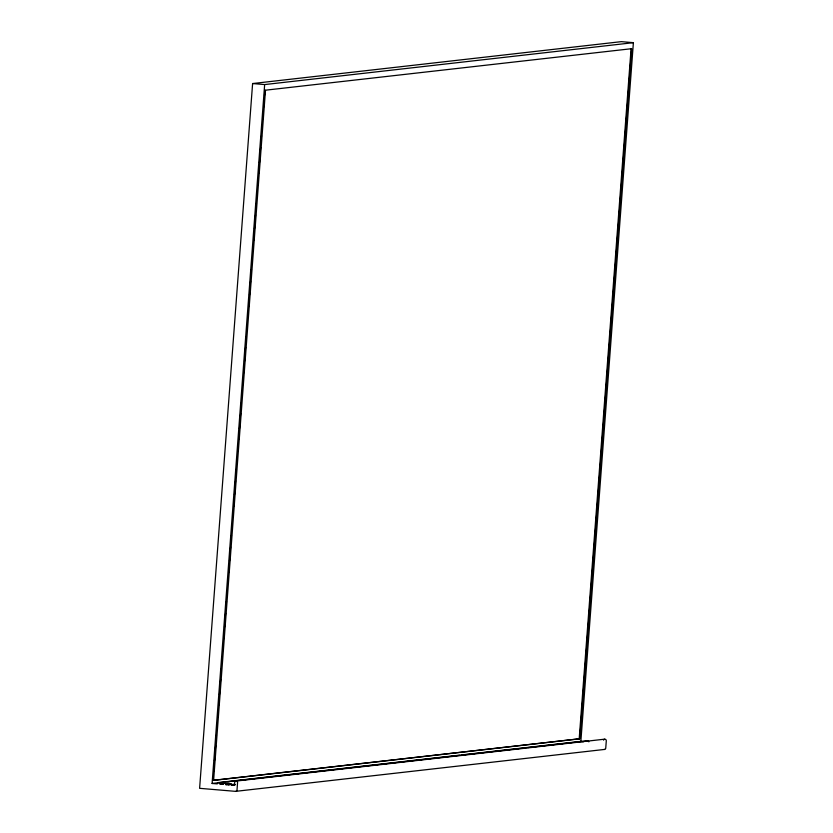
<?xml version="1.0" encoding="UTF-8"?>
<svg xmlns="http://www.w3.org/2000/svg" width="833" height="833" viewBox="0 0 833 833"><rect width="100%" height="100%" fill="white"/><g stroke="black" fill="none" stroke-linecap="round" stroke-linejoin="round"><path stroke-width="1.25" d="M633.392 42.67L621.345 41.65L252.607 83.55L199.608 788.32L235.468 791.35A1.479 1.437 83.5 0 0 237.009 790.007L237.561 782.666A1.479 1.437 83.5 0 0 236.239 781.073A1.479 1.437 83.5 0 0 234.698 782.416L234.479 785.352L231.605 785.113A1.479 1.437 83.5 0 0 230.283 783.52A1.479 1.437 83.5 0 0 228.742 784.873L225.868 784.634A1.479 1.437 83.5 0 0 224.546 783.041A1.479 1.437 83.5 0 0 223.005 784.384L220.131 784.145A1.479 1.437 83.5 0 0 218.808 782.551A1.479 1.437 83.5 0 0 217.267 783.905L212.103 783.468L264.655 84.57L633.392 42.67L580.84 741.557L527.976 747.565M213.706 771.254L213.904 768.661M214.487 760.883L214.789 756.989M215.372 749.2L215.664 745.316M216.153 738.829L216.445 734.935M217.028 727.157L217.319 723.263M217.809 716.776L218.1 712.881M218.683 705.103L218.975 701.209M219.464 694.722L219.86 689.537M220.339 683.05L220.641 679.155M221.12 672.668L221.411 668.784M222.005 660.996L222.296 657.102M222.786 650.625L223.171 645.429M223.661 638.942L223.952 635.058M224.535 627.27L224.733 624.677M225.316 616.899L225.608 613.005M226.191 605.216L226.493 601.332M226.972 594.845L227.274 590.951M227.857 583.173L228.148 579.279M228.638 572.792L228.929 568.897M229.512 561.119L229.804 557.225M230.293 550.738L230.585 546.844M231.168 539.066L231.459 535.171M231.949 528.684L232.24 524.8M232.823 517.012L233.125 513.118M233.604 506.641L234 501.445M234.489 494.958L234.781 491.074M235.364 483.286L235.562 480.693M236.145 472.915L236.437 469.021M237.02 461.232L237.311 457.348M237.801 450.861L238.092 446.967M238.675 439.189L238.873 436.586M239.456 428.808L239.748 424.913M240.341 417.135L240.633 413.241M241.122 406.754L241.414 402.86M241.997 395.081L242.288 391.187M242.778 384.7L243.069 380.816M243.653 373.028L243.944 369.134M244.527 361.355L244.829 357.461M245.308 350.974L245.6 347.09M246.193 339.302L246.381 336.709M246.974 328.931L247.266 325.037M247.849 317.248L248.14 313.364M248.63 306.877L248.921 302.983M249.504 295.205L249.702 292.602M250.285 284.824L250.577 280.929M251.16 273.151L251.462 269.257M251.941 262.77L252.232 258.886M252.826 251.097L253.117 247.203M253.607 240.716L253.992 235.531M254.482 229.044L254.773 225.16M255.356 217.371L255.554 214.779M256.137 206.99L256.429 203.106M257.012 195.318L257.314 191.434M257.793 184.947L258.084 181.053M258.678 173.264L258.969 169.38M259.459 162.893L259.75 158.999M260.333 151.221L260.625 147.326M261.114 140.839L261.5 135.654M261.989 129.167L262.28 125.273M262.77 118.786L263.061 114.902M263.644 107.113L263.936 103.219M264.53 95.441L264.821 91.547M264.915 90.256L631.664 48.689L579.778 738.767L213.029 780.334L213.602 780.386L265.488 90.297M579.206 738.725L631.091 48.637M213.602 780.386L579.778 738.767M218.433 782.572L587.171 740.672M212.103 783.468L459.649 755.333M462.221 755.042L525.394 747.857M235.864 781.094L604.602 739.183M220.131 784.145L224.004 783.707M226.576 783.416L229.158 783.114M225.868 784.634L231.033 784.04M228.742 784.873L233.896 784.29M231.605 785.113L235.479 784.676M235.843 791.329L604.581 749.429M252.607 83.55L264.655 84.57M580.84 741.557L583.423 741.776M604.206 749.45A1.479 1.437 83.5 0 0 605.747 748.096L606.299 740.756A1.479 1.437 83.5 0 0 603.509 740.141M586.505 740.995A1.479 1.437 83.5 0 1 588.848 741.859"/></g></svg>
